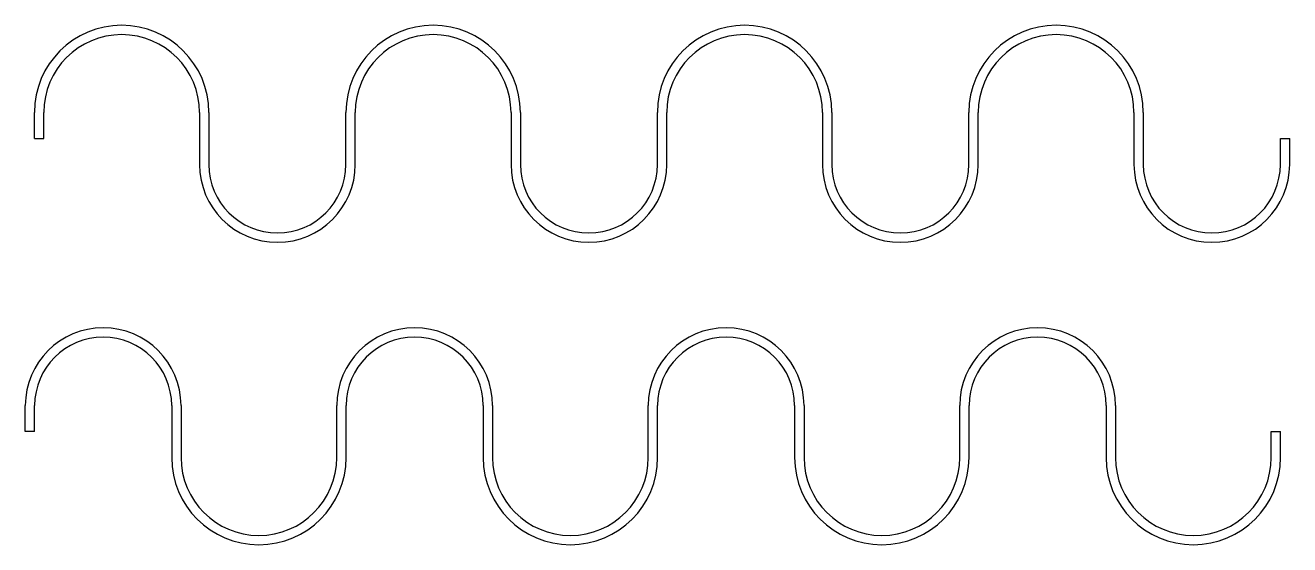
# Model space of a CAD drawing. Extents: x 4.7 to 16.9, y 12.6 to 17.6.
import ezdxf

# ---------------------------------------------------------------- set-up
doc = ezdxf.new("R2010")
doc.units = 0
doc.header["$LTSCALE"] = 0.5
doc.layers.add('VISIBLE', color=7, linetype='CONTINUOUS')

msp = doc.modelspace()

# ---------------------------------------------------------------- linework, layer by layer
at = {"layer": 'VISIBLE'}
for p, q in [((4.833, 16.554), (4.833, 16.804)), ((4.923, 16.554), (4.923, 16.804)), ((6.423, 16.804), (6.423, 16.304)), ((6.513, 16.804), (6.513, 16.304)), ((7.833, 16.304), (7.833, 16.804)), ((7.923, 16.304), (7.923, 16.804)), ((9.423, 16.804), (9.423, 16.304)), ((9.513, 16.804), (9.513, 16.304)), ((10.833, 16.304), (10.833, 16.804)), ((10.923, 16.304), (10.923, 16.804)), ((12.423, 16.804), (12.423, 16.304)), ((12.513, 16.804), (12.513, 16.304)), ((13.833, 16.304), (13.833, 16.804)), ((13.923, 16.304), (13.923, 16.804)), ((15.423, 16.804), (15.423, 16.304)), ((15.513, 16.804), (15.513, 16.304)), ((4.833, 16.554), (4.923, 16.554)), ((16.833, 16.304), (16.833, 16.554)), ((16.833, 16.554), (16.923, 16.554)), ((16.923, 16.304), (16.923, 16.554)), ((4.745, 13.731), (4.745, 13.981)), ((4.835, 13.731), (4.835, 13.981)), ((6.155, 13.981), (6.155, 13.481)), ((6.245, 13.981), (6.245, 13.481)), ((7.745, 13.481), (7.745, 13.981)), ((7.835, 13.481), (7.835, 13.981)), ((9.155, 13.981), (9.155, 13.481)), ((9.245, 13.981), (9.245, 13.481)), ((10.745, 13.481), (10.745, 13.981)), ((10.835, 13.481), (10.835, 13.981)), ((12.155, 13.981), (12.155, 13.481)), ((12.245, 13.981), (12.245, 13.481)), ((13.745, 13.481), (13.745, 13.981)), ((13.835, 13.481), (13.835, 13.981)), ((15.155, 13.981), (15.155, 13.481)), ((15.245, 13.981), (15.245, 13.481)), ((4.835, 13.731), (4.745, 13.731)), ((16.745, 13.731), (16.835, 13.731)), ((16.745, 13.481), (16.745, 13.731)), ((16.835, 13.481), (16.835, 13.731))]:
    msp.add_line(p, q, dxfattribs=at)
for centre, radius, start, end in [((5.673, 16.804), 0.84, 0, 180), ((5.673, 16.804), 0.75, 0, 180), ((8.673, 16.804), 0.84, 0, 180), ((8.673, 16.804), 0.75, 0, 180), ((11.673, 16.804), 0.84, 0, 180), ((11.673, 16.804), 0.75, 0, 180), ((14.673, 16.804), 0.84, 0, 180), ((14.673, 16.804), 0.75, 0, 180), ((7.173, 16.304), 0.75, 180, 0), ((7.173, 16.304), 0.66, 180, 0), ((10.173, 16.304), 0.75, 180, 0), ((10.173, 16.304), 0.66, 180, 0), ((13.173, 16.304), 0.75, 180, 0), ((13.173, 16.304), 0.66, 180, 0), ((16.173, 16.304), 0.75, 180, 0), ((16.173, 16.304), 0.66, 180, 0), ((5.495, 13.981), 0.75, 0, 180), ((5.495, 13.981), 0.66, 0, 180), ((8.495, 13.981), 0.75, 0, 180), ((8.495, 13.981), 0.66, 0, 180), ((11.495, 13.981), 0.75, 0, 180), ((11.495, 13.981), 0.66, 0, 180), ((14.495, 13.981), 0.75, 0, 180), ((14.495, 13.981), 0.66, 0, 180), ((6.995, 13.481), 0.84, 180, 0), ((6.995, 13.481), 0.75, 180, 0), ((9.995, 13.481), 0.84, 180, 0), ((9.995, 13.481), 0.75, 180, 0), ((12.995, 13.481), 0.84, 180, 0), ((12.995, 13.481), 0.75, 180, 0), ((15.995, 13.481), 0.84, 180, 0), ((15.995, 13.481), 0.75, 180, 0)]:
    msp.add_arc(centre, radius, start, end, dxfattribs=at)

doc.saveas('drawing.dxf')
